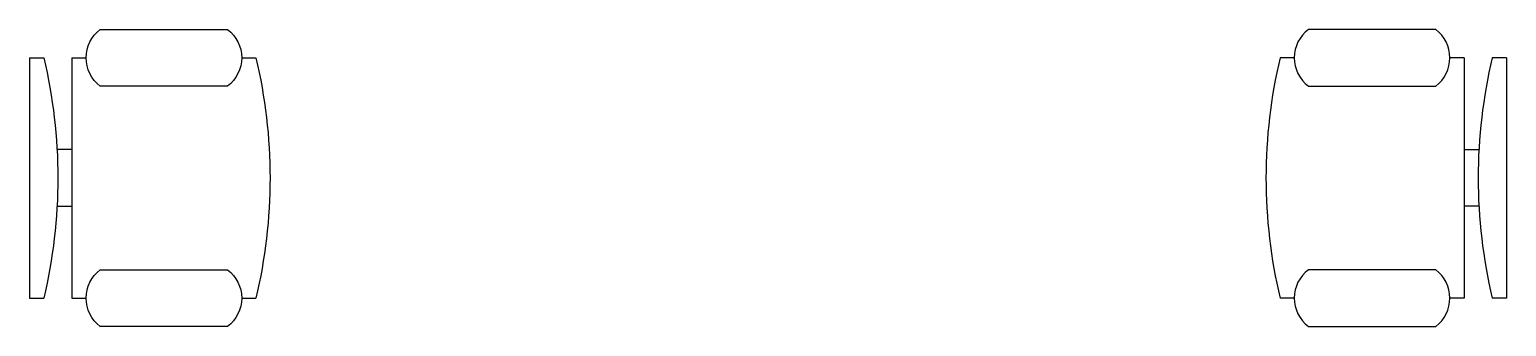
# Model space of a CAD drawing. Header units: inches. Extents: x -51 to 53, y -55 to -34.
import ezdxf

# ---------------------------------------------------------------- set-up
doc = ezdxf.new("R2010")
doc.units = ezdxf.units.IN
doc.header["$MEASUREMENT"] = 0

# ---------------------------------------------------------------- blocks, each defined once
blk = doc.blocks.new('Chair - Desk')
at = {"linetype": 'Continuous'}
for p, q in [((-8.5, 0), (-8.5, -1)), ((-8.5, 0), (8.5, 0)), ((8.5, 0), (8.5, -1)), ((-2, -3), (-2, -1.9355)), ((2, -1.9576), (2, -3)), ((-8.5, -3), (-8.5, -4)), ((-8.5, -3), (8.5, -3)), ((8.5, -3), (8.5, -4)), ((-10.5, -5), (-10.5, -14)), ((-6.5, -14), (-6.5, -5)), ((6.5, -5), (6.5, -14)), ((10.5, -14), (10.5, -5)), ((-8.5, -15), (-8.5, -16)), ((8.5, -15), (8.5, -16))]:
    blk.add_line(p, q, dxfattribs=at)
for centre, radius, start, end in [((0, 34.625), 36.625, 256.5803, 283.4197), ((-8.5, -6.5), 2.5, 36.8699, 143.1301), ((8.5, -6.5), 2.5, 36.8699, 143.1301), ((-8.5, -12.5), 2.5, 216.8699, 323.1301), ((8.5, -12.5), 2.5, 216.8699, 323.1301), ((0, 19.625), 36.625, 256.5803, 283.4197)]:
    blk.add_arc(centre, radius, start, end, dxfattribs=at)

msp = doc.modelspace()

# ---------------------------------------------------------------- block references
at = {"xscale": -1, "rotation": 90}
msp.add_blockref('Chair - Desk', (-51.39, -44.9), dxfattribs=at)
at = {"rotation": 270}
msp.add_blockref('Chair - Desk', (53.02, -44.9), dxfattribs=at)

doc.saveas('drawing.dxf')
